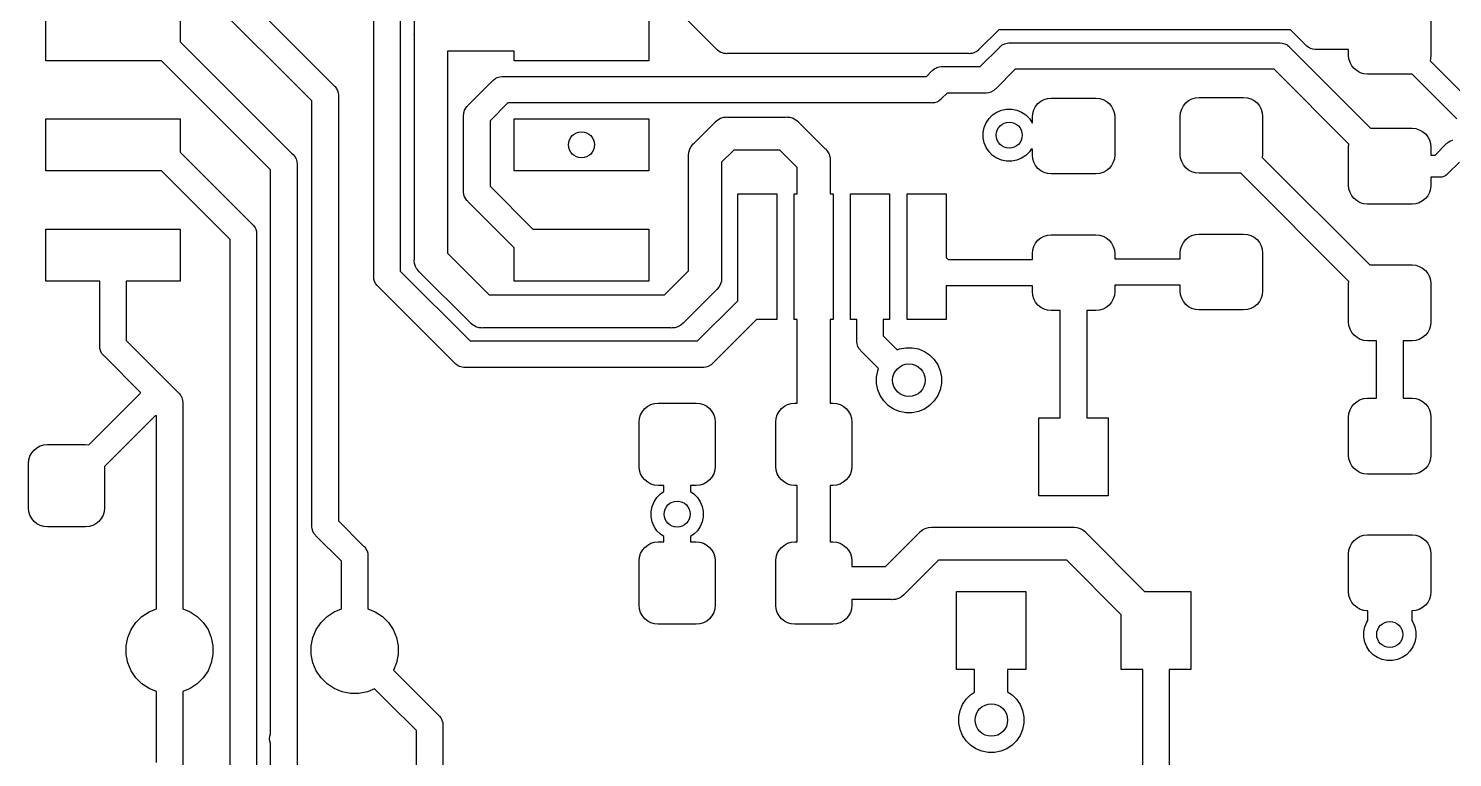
# Model space of a CAD drawing. Extents: x -66 to 211, y -177 to 13.
# Drawn here: x 110.8 to 127.21, y -72.28 to -63.87 of the extents above; entities that cross this region are included whole.
import ezdxf

# ---------------------------------------------------------------- set-up
doc = ezdxf.new("R2010")
doc.units = 0
doc.layers.add('BLACK', color=7, linetype='CONTINUOUS')

msp = doc.modelspace()

# ---------------------------------------------------------------- linework, layer by layer
at = {"layer": 'BLACK', "linetype": 'CONTINUOUS'}
for p, q in [((114.778, -66.7245), (114.778, -60.0284)), ((115.082, -60.0284), (115.082, -66.6689)), ((115.247, -63.9351), (115.247, -62.5823)), ((112.548, -62.759), (114.321, -64.5325)), ((114.066, -64.7086), (112.332, -62.9745)), ((118.731, -64.113), (117.592, -62.9745)), ((110.998, -64.2445), (110.998, -63.6445)), ((112.548, -63.6445), (112.548, -64.029)), ((117.948, -63.6445), (117.948, -64.2445)), ((126.964, -63.7436), (126.964, -64.1811)), ((115.246, -63.9445), (115.247, -63.9351)), ((115.247, -63.9539), (115.246, -63.9445)), ((115.247, -66.5336), (115.247, -63.9539)), ((121.983, -63.8885), (121.758, -64.113)), ((125.345, -63.8885), (121.983, -63.8885)), ((125.521, -64.0649), (125.345, -63.8885)), ((112.548, -64.029), (113.83, -65.311)), ((116.398, -64.135), (115.628, -64.135)), ((115.628, -64.135), (115.628, -66.464)), ((116.398, -64.2445), (116.398, -64.135)), ((118.736, -64.1188), (118.731, -64.113)), ((118.742, -64.1236), (118.736, -64.1188)), ((118.759, -64.1379), (118.742, -64.1236)), ((118.742, -64.1236), (118.742, -64.1236)), ((118.78, -64.149), (118.759, -64.1379)), ((118.785, -64.152), (118.78, -64.149)), ((118.814, -64.1607), (118.785, -64.152)), ((118.837, -64.1629), (118.814, -64.1607)), ((118.844, -64.1637), (118.837, -64.1629)), ((118.837, -64.1629), (118.837, -64.1629)), ((118.852, -64.1629), (118.844, -64.1637)), ((121.638, -64.1629), (118.852, -64.1629)), ((121.645, -64.1637), (121.638, -64.1629)), ((121.653, -64.1629), (121.645, -64.1637)), ((121.675, -64.1607), (121.653, -64.1629)), ((121.653, -64.1629), (121.653, -64.1629)), ((121.704, -64.152), (121.675, -64.1607)), ((121.73, -64.1379), (121.704, -64.152)), ((121.753, -64.1188), (121.73, -64.1379)), ((121.758, -64.113), (121.753, -64.1188)), ((121.77, -64.313), (121.995, -64.0884)), ((121.995, -64.0884), (122, -64.0826)), ((122, -64.0826), (122.007, -64.0765)), ((122.007, -64.0765), (122.023, -64.0636)), ((122.023, -64.0636), (122.043, -64.0528)), ((122.043, -64.0528), (122.049, -64.0494)), ((122.049, -64.0494), (122.078, -64.0407)), ((122.078, -64.0407), (122.1, -64.0385)), ((122.1, -64.0385), (122.108, -64.0377)), ((122.1, -64.0385), (122.1, -64.0385)), ((122.108, -64.0377), (122.115, -64.0385)), ((122.115, -64.0385), (125.212, -64.0385)), ((125.212, -64.0385), (125.219, -64.0377)), ((125.219, -64.0377), (125.227, -64.0385)), ((125.227, -64.0385), (125.227, -64.0385)), ((125.227, -64.0385), (125.249, -64.0407)), ((125.249, -64.0407), (125.278, -64.0494)), ((125.278, -64.0494), (125.305, -64.0636)), ((125.305, -64.0636), (125.319, -64.0754)), ((125.319, -64.0754), (125.328, -64.0826)), ((125.328, -64.0826), (125.333, -64.0884)), ((125.333, -64.0884), (126.267, -65.0234)), ((125.526, -64.0707), (125.521, -64.0649)), ((125.532, -64.0754), (125.526, -64.0707)), ((125.549, -64.0897), (125.532, -64.0754)), ((125.532, -64.0754), (125.532, -64.0754)), ((125.572, -64.1021), (125.549, -64.0897)), ((125.576, -64.1039), (125.572, -64.1021)), ((125.604, -64.1126), (125.576, -64.1039)), ((125.627, -64.1148), (125.604, -64.1126)), ((125.634, -64.1155), (125.627, -64.1148)), ((125.627, -64.1148), (125.627, -64.1148)), ((125.642, -64.1148), (125.634, -64.1155)), ((126.014, -64.1148), (125.642, -64.1148)), ((126.014, -64.1811), (126.014, -64.1148)), ((112.332, -64.2445), (110.998, -64.2445)), ((113.589, -65.5011), (112.332, -64.2445)), ((117.948, -64.2445), (116.398, -64.2445)), ((121.226, -64.3502), (121.24, -64.338)), ((121.24, -64.338), (121.257, -64.3291)), ((121.257, -64.3291), (121.267, -64.3239)), ((121.267, -64.3239), (121.296, -64.3152)), ((121.296, -64.3152), (121.318, -64.313)), ((121.318, -64.313), (121.325, -64.3122)), ((121.318, -64.313), (121.318, -64.313)), ((121.325, -64.3122), (121.333, -64.313)), ((121.333, -64.313), (121.77, -64.313)), ((126.019, -64.2238), (126.014, -64.1811)), ((126.031, -64.2648), (126.019, -64.2238)), ((126.051, -64.3027), (126.031, -64.2648)), ((126.079, -64.3358), (126.051, -64.3027)), ((126.112, -64.363), (126.079, -64.3358)), ((126.96, -64.2238), (126.953, -64.2466)), ((126.953, -64.2466), (127.411, -64.704)), ((126.964, -64.1811), (126.96, -64.2238)), ((115.864, -64.7621), (116.149, -64.477)), ((116.149, -64.477), (116.154, -64.4712)), ((116.154, -64.4712), (116.16, -64.4665)), ((116.16, -64.4664), (116.177, -64.4522)), ((116.16, -64.4665), (116.16, -64.4664)), ((116.177, -64.4522), (116.186, -64.4472)), ((116.186, -64.4472), (116.203, -64.438)), ((116.203, -64.438), (116.232, -64.4293)), ((116.232, -64.4293), (116.255, -64.4271)), ((116.255, -64.4271), (116.262, -64.4264)), ((116.255, -64.4271), (116.255, -64.4271)), ((116.262, -64.4264), (116.269, -64.4271)), ((116.269, -64.4271), (121.148, -64.4271)), ((121.148, -64.4271), (121.212, -64.3629)), ((121.212, -64.3629), (121.217, -64.3571)), ((121.217, -64.3571), (121.226, -64.3502)), ((122.171, -64.3433), (121.947, -64.5678)), ((125.156, -64.3433), (122.171, -64.3433)), ((126.018, -65.2051), (125.156, -64.3433)), ((126.149, -64.3832), (126.112, -64.363)), ((126.191, -64.3957), (126.149, -64.3832)), ((126.233, -64.3999), (126.191, -64.3957)), ((126.746, -64.3999), (126.233, -64.3999)), ((126.747, -64.3997), (126.746, -64.3999)), ((126.833, -64.4852), (126.747, -64.3997)), ((127.264, -64.9164), (126.833, -64.4852)), ((114.321, -64.5325), (114.327, -64.5372)), ((114.327, -64.5372), (114.332, -64.543)), ((114.332, -64.543), (114.332, -64.543)), ((114.332, -64.543), (114.346, -64.5604)), ((114.346, -64.5604), (114.351, -64.5689)), ((114.351, -64.5689), (114.36, -64.5869)), ((114.36, -64.5869), (114.369, -64.6156)), ((114.369, -64.6156), (114.371, -64.638)), ((114.371, -64.638), (114.371, -64.638)), ((114.371, -64.638), (114.372, -64.6455)), ((114.372, -64.6455), (114.371, -64.653)), ((114.371, -64.653), (114.371, -69.5481)), ((121.389, -64.6178), (121.324, -64.682)), ((121.826, -64.6178), (121.389, -64.6178)), ((121.833, -64.6185), (121.826, -64.6178)), ((121.841, -64.6178), (121.833, -64.6185)), ((121.863, -64.6155), (121.841, -64.6178)), ((121.841, -64.6178), (121.841, -64.6178)), ((121.892, -64.6068), (121.863, -64.6155)), ((121.919, -64.5927), (121.892, -64.6068)), ((121.926, -64.5869), (121.919, -64.5927)), ((121.936, -64.5784), (121.926, -64.5869)), ((121.942, -64.5736), (121.936, -64.5784)), ((121.936, -64.5784), (121.936, -64.5784)), ((121.947, -64.5678), (121.942, -64.5736)), ((124.25, -64.6719), (124.293, -64.6677)), ((124.293, -64.6677), (124.805, -64.6677)), ((124.805, -64.6677), (124.848, -64.6719)), ((114.066, -69.6038), (114.066, -64.7086)), ((115.819, -64.8349), (115.825, -64.8165)), ((115.825, -64.8165), (115.839, -64.79)), ((115.839, -64.79), (115.853, -64.7726)), ((115.853, -64.7726), (115.858, -64.7668)), ((115.853, -64.7726), (115.853, -64.7726)), ((115.858, -64.7668), (115.864, -64.7621)), ((116.325, -64.7319), (116.119, -64.9382)), ((121.204, -64.7319), (116.325, -64.7319)), ((121.211, -64.7326), (121.204, -64.7319)), ((121.219, -64.7319), (121.211, -64.7326)), ((121.241, -64.7297), (121.219, -64.7319)), ((121.219, -64.7319), (121.219, -64.7319)), ((121.27, -64.721), (121.241, -64.7297)), ((121.296, -64.7068), (121.27, -64.721)), ((121.32, -64.6878), (121.296, -64.7068)), ((121.324, -64.682), (121.32, -64.6878)), ((121.961, -64.8369), (122.015, -64.8143)), ((122.015, -64.8143), (122.073, -64.8027)), ((122.073, -64.8027), (122.132, -64.8027)), ((122.132, -64.8027), (122.19, -64.8143)), ((122.19, -64.8143), (122.245, -64.8369)), ((122.374, -64.8514), (122.386, -64.8103)), ((122.386, -64.8103), (122.406, -64.7725)), ((122.406, -64.7725), (122.434, -64.7394)), ((122.434, -64.7394), (122.467, -64.7122)), ((122.467, -64.7122), (122.505, -64.692)), ((122.505, -64.692), (122.546, -64.6795)), ((122.546, -64.6795), (122.588, -64.6753)), ((122.588, -64.6753), (123.101, -64.6753)), ((123.101, -64.6753), (123.143, -64.6795)), ((123.143, -64.6795), (123.185, -64.692)), ((123.185, -64.692), (123.222, -64.7122)), ((123.222, -64.7122), (123.255, -64.7394)), ((123.255, -64.7394), (123.283, -64.7725)), ((123.283, -64.7725), (123.303, -64.8103)), ((123.303, -64.8103), (123.315, -64.8514)), ((124.078, -64.8438), (124.091, -64.8027)), ((124.091, -64.8027), (124.111, -64.7649)), ((124.111, -64.7649), (124.138, -64.7317)), ((124.138, -64.7317), (124.171, -64.7045)), ((124.171, -64.7045), (124.209, -64.6843)), ((124.209, -64.6843), (124.25, -64.6719)), ((124.848, -64.6719), (124.889, -64.6843)), ((124.889, -64.6843), (124.927, -64.7045)), ((124.927, -64.7045), (124.96, -64.7317)), ((124.96, -64.7317), (124.987, -64.7649)), ((124.987, -64.7649), (125.007, -64.8027)), ((125.007, -64.8027), (125.02, -64.8438)), ((110.998, -65.5145), (110.998, -64.9145)), ((110.998, -64.9145), (112.548, -64.9145)), ((112.548, -64.9145), (112.548, -65.299)), ((115.813, -64.8751), (115.815, -64.8559)), ((115.814, -64.8826), (115.813, -64.8751)), ((115.814, -65.7457), (115.814, -64.8826)), ((115.815, -64.8559), (115.816, -64.8452)), ((115.816, -64.8452), (115.819, -64.8349)), ((116.119, -64.9382), (116.119, -65.69)), ((116.398, -64.9145), (117.948, -64.9145)), ((116.398, -65.5145), (116.398, -64.9145)), ((117.948, -64.9145), (117.948, -65.5145)), ((118.47, -65.1951), (118.708, -64.9569)), ((118.708, -64.9569), (118.714, -64.9496)), ((118.714, -64.9496), (118.743, -64.9258)), ((118.743, -64.9258), (118.776, -64.9081)), ((118.776, -64.9081), (118.812, -64.8972)), ((118.812, -64.8972), (118.816, -64.8968)), ((118.816, -64.8968), (118.84, -64.8945)), ((118.84, -64.8945), (118.849, -64.8935)), ((118.84, -64.8945), (118.84, -64.8945)), ((118.849, -64.8935), (118.858, -64.8945)), ((118.858, -64.8945), (119.529, -64.8945)), ((119.529, -64.8945), (119.538, -64.8935)), ((119.538, -64.8935), (119.548, -64.8945)), ((119.548, -64.8945), (119.548, -64.8945)), ((119.548, -64.8945), (119.576, -64.8972)), ((119.576, -64.8972), (119.612, -64.9081)), ((119.612, -64.9081), (119.645, -64.9258)), ((119.645, -64.9258), (119.674, -64.9496)), ((119.674, -64.9496), (119.68, -64.9569)), ((119.68, -64.9569), (119.978, -65.2553)), ((121.814, -65.0152), (121.837, -64.9606)), ((121.837, -64.9606), (121.87, -64.9115)), ((121.87, -64.9115), (121.912, -64.8697)), ((121.912, -64.8697), (121.961, -64.8369)), ((122.245, -64.8369), (122.294, -64.8697)), ((122.294, -64.8697), (122.336, -64.9115)), ((122.336, -64.9115), (122.369, -64.9604)), ((122.369, -64.9604), (122.37, -64.9604)), ((122.37, -64.894), (122.374, -64.8514)), ((122.37, -64.9604), (122.37, -64.894)), ((123.315, -64.8514), (123.32, -64.894)), ((123.32, -64.894), (123.32, -65.3315)), ((124.074, -64.8864), (124.078, -64.8438)), ((124.074, -65.3239), (124.074, -64.8864)), ((125.02, -64.8438), (125.024, -64.8864)), ((125.024, -64.8864), (125.024, -65.3239)), ((121.803, -65.0732), (121.814, -65.0152)), ((121.803, -65.1323), (121.803, -65.0732)), ((121.814, -65.1902), (121.803, -65.1323)), ((126.267, -65.0234), (126.746, -65.0234)), ((126.746, -65.0234), (126.788, -65.0276)), ((126.788, -65.0276), (126.829, -65.04)), ((126.829, -65.04), (126.867, -65.0602)), ((126.867, -65.0602), (126.9, -65.0875)), ((126.9, -65.0875), (126.928, -65.1206)), ((126.928, -65.1206), (126.948, -65.1584)), ((126.948, -65.1584), (126.96, -65.1995)), ((127.191, -65.1679), (127.215, -65.1606)), ((112.548, -65.299), (113.379, -66.1301)), ((113.83, -65.311), (113.849, -65.3272)), ((118.406, -65.3364), (118.41, -65.2991)), ((118.41, -65.2991), (118.421, -65.2632)), ((118.421, -65.2632), (118.439, -65.2301)), ((118.439, -65.2301), (118.44, -65.2283)), ((118.44, -65.2283), (118.462, -65.2011)), ((118.462, -65.2011), (118.47, -65.1951)), ((118.928, -65.2755), (118.788, -65.4153)), ((119.459, -65.2755), (118.928, -65.2755)), ((119.66, -65.4755), (119.459, -65.2755)), ((119.978, -65.2553), (119.985, -65.2613)), ((119.985, -65.2613), (120.009, -65.2903)), ((120.009, -65.2903), (120.023, -65.3156)), ((120.023, -65.3156), (120.027, -65.3234)), ((120.027, -65.3234), (120.037, -65.3567)), ((121.837, -65.2448), (121.814, -65.1902)), ((121.87, -65.294), (121.837, -65.2448)), ((121.912, -65.3358), (121.87, -65.294)), ((122.336, -65.294), (122.294, -65.3358)), ((122.355, -65.2652), (122.336, -65.294)), ((122.37, -65.2652), (122.355, -65.2652)), ((122.37, -65.3315), (122.37, -65.2652)), ((124.078, -65.3666), (124.074, -65.3239)), ((125.024, -65.3239), (125.02, -65.361)), ((126.014, -65.2421), (126.018, -65.2051)), ((126.014, -65.6796), (126.014, -65.2421)), ((126.96, -65.1995), (126.964, -65.2421)), ((126.964, -65.2421), (126.964, -65.3339)), ((127.012, -65.3339), (127.145, -65.2004)), ((127.145, -65.2004), (127.149, -65.1955)), ((127.149, -65.1955), (127.158, -65.1883)), ((127.158, -65.1883), (127.169, -65.1797)), ((127.169, -65.1797), (127.191, -65.1679)), ((113.849, -65.3272), (113.869, -65.3504)), ((113.869, -65.3504), (113.883, -65.3769)), ((113.883, -65.3769), (113.891, -65.4056)), ((113.891, -65.4056), (113.894, -65.4355)), ((113.894, -65.4355), (113.894, -65.443)), ((113.894, -65.443), (113.894, -72.0422)), ((118.407, -65.3458), (118.406, -65.3364)), ((118.407, -66.6685), (118.407, -65.3458)), ((118.788, -65.4153), (118.788, -66.7381)), ((119.66, -65.7776), (119.66, -65.4755)), ((120.037, -65.3567), (120.038, -65.3593)), ((120.038, -65.3593), (120.041, -65.3873)), ((120.041, -65.3873), (120.041, -65.3873)), ((120.041, -65.3873), (120.041, -65.3966)), ((120.041, -65.3966), (120.041, -65.406)), ((120.041, -65.406), (120.041, -65.7776)), ((121.961, -65.3686), (121.912, -65.3358)), ((122.015, -65.3912), (121.961, -65.3686)), ((122.073, -65.4027), (122.015, -65.3912)), ((122.132, -65.4027), (122.073, -65.4027)), ((122.19, -65.3912), (122.132, -65.4027)), ((122.245, -65.3686), (122.19, -65.3912)), ((122.294, -65.3358), (122.245, -65.3686)), ((122.374, -65.3742), (122.37, -65.3315)), ((122.386, -65.4153), (122.374, -65.3742)), ((122.406, -65.4531), (122.386, -65.4153)), ((122.434, -65.4862), (122.406, -65.4531)), ((122.467, -65.5134), (122.434, -65.4862)), ((123.255, -65.4862), (123.222, -65.5134)), ((123.283, -65.4531), (123.255, -65.4862)), ((123.303, -65.4153), (123.283, -65.4531)), ((123.315, -65.3742), (123.303, -65.4153)), ((123.32, -65.3315), (123.315, -65.3742)), ((124.091, -65.4076), (124.078, -65.3666)), ((124.111, -65.4455), (124.091, -65.4076)), ((124.138, -65.4786), (124.111, -65.4455)), ((124.171, -65.5058), (124.138, -65.4786)), ((125.02, -65.361), (126.258, -66.5984)), ((126.964, -65.3339), (127.012, -65.3339)), ((127.292, -65.4128), (127.159, -65.5463)), ((112.332, -65.5145), (110.998, -65.5145)), ((113.124, -66.3063), (112.332, -65.5145)), ((113.589, -71.5341), (113.589, -65.5011)), ((117.948, -65.5145), (116.398, -65.5145)), ((122.505, -65.5336), (122.467, -65.5134)), ((122.546, -65.5461), (122.505, -65.5336)), ((122.588, -65.5503), (122.546, -65.5461)), ((123.101, -65.5503), (122.588, -65.5503)), ((123.143, -65.5461), (123.101, -65.5503)), ((123.185, -65.5336), (123.143, -65.5461)), ((123.222, -65.5134), (123.185, -65.5336)), ((124.209, -65.526), (124.171, -65.5058)), ((124.25, -65.5385), (124.209, -65.526)), ((124.293, -65.5427), (124.25, -65.5385)), ((124.771, -65.5427), (124.293, -65.5427)), ((126.017, -66.789), (124.771, -65.5427)), ((127.058, -65.5879), (126.964, -65.5879)), ((126.964, -65.5879), (126.964, -65.6796)), ((127.064, -65.5885), (127.058, -65.5879)), ((127.071, -65.5879), (127.064, -65.5885)), ((127.089, -65.586), (127.071, -65.5879)), ((127.113, -65.5788), (127.089, -65.586)), ((127.135, -65.567), (127.113, -65.5788)), ((127.155, -65.5511), (127.135, -65.567)), ((127.159, -65.5463), (127.155, -65.5511)), ((115.813, -65.7532), (115.814, -65.7457)), ((115.814, -65.7606), (115.813, -65.7532)), ((115.814, -65.7607), (115.814, -65.7606)), ((115.816, -65.783), (115.814, -65.7607)), ((115.822, -65.8037), (115.816, -65.783)), ((115.825, -65.8118), (115.822, -65.8037)), ((115.839, -65.8382), (115.825, -65.8118)), ((116.119, -65.69), (116.613, -66.1845)), ((118.975, -67.0121), (118.975, -65.7776)), ((118.975, -65.7776), (119.425, -65.7776)), ((119.425, -65.7776), (119.425, -67.2276)), ((119.625, -67.2276), (119.625, -65.7776)), ((119.625, -65.7776), (119.66, -65.7776)), ((120.041, -65.7776), (120.075, -65.7776)), ((120.075, -65.7776), (120.075, -67.2276)), ((120.275, -67.2276), (120.275, -65.7776)), ((120.275, -65.7776), (120.725, -65.7776)), ((120.725, -65.7776), (120.725, -67.2276)), ((120.925, -67.2276), (120.925, -65.7776)), ((120.925, -65.7776), (121.375, -65.7776)), ((121.375, -65.7776), (121.375, -66.5121)), ((126.019, -65.7223), (126.014, -65.6796)), ((126.031, -65.7633), (126.019, -65.7223)), ((126.051, -65.8012), (126.031, -65.7633)), ((126.079, -65.8343), (126.051, -65.8012)), ((126.928, -65.8012), (126.9, -65.8343)), ((126.948, -65.7633), (126.928, -65.8012)), ((126.96, -65.7223), (126.948, -65.7633)), ((126.964, -65.6796), (126.96, -65.7223)), ((115.853, -65.8556), (115.839, -65.8382)), ((115.858, -65.8615), (115.853, -65.8556)), ((115.853, -65.8556), (115.853, -65.8556)), ((115.864, -65.8662), (115.858, -65.8615)), ((116.398, -66.4), (115.864, -65.8662)), ((126.112, -65.8615), (126.079, -65.8343)), ((126.149, -65.8817), (126.112, -65.8615)), ((126.191, -65.8942), (126.149, -65.8817)), ((126.233, -65.8984), (126.191, -65.8942)), ((126.746, -65.8984), (126.233, -65.8984)), ((126.788, -65.8942), (126.746, -65.8984)), ((126.829, -65.8817), (126.788, -65.8942)), ((126.867, -65.8615), (126.829, -65.8817)), ((126.9, -65.8343), (126.867, -65.8615)), ((113.379, -66.1301), (113.385, -66.1349)), ((113.385, -66.1349), (113.389, -66.1407)), ((113.389, -66.1407), (113.389, -66.1407)), ((113.389, -66.1407), (113.404, -66.1581)), ((110.998, -66.7845), (110.998, -66.1845)), ((110.998, -66.1845), (112.548, -66.1845)), ((112.548, -66.1845), (112.548, -66.7845)), ((113.124, -71.7983), (113.124, -66.3063)), ((113.404, -66.1581), (113.411, -66.1713)), ((113.411, -66.1713), (113.418, -66.1846)), ((113.418, -66.1846), (113.427, -66.2133)), ((113.427, -66.2133), (113.429, -66.2357)), ((113.429, -66.2357), (113.429, -66.2357)), ((113.429, -66.2357), (113.43, -66.2432)), ((113.43, -66.2432), (113.429, -66.2506)), ((113.429, -66.2506), (113.429, -72.541)), ((116.613, -66.1845), (117.948, -66.1845)), ((117.948, -66.1845), (117.948, -66.7845)), ((122.434, -66.3144), (122.467, -66.2872)), ((122.467, -66.2872), (122.505, -66.267)), ((122.505, -66.267), (122.546, -66.2545)), ((122.546, -66.2545), (122.588, -66.2503)), ((122.588, -66.2503), (123.101, -66.2503)), ((123.101, -66.2503), (123.143, -66.2545)), ((123.143, -66.2545), (123.185, -66.267)), ((123.185, -66.267), (123.222, -66.2872)), ((123.222, -66.2872), (123.255, -66.3144)), ((124.111, -66.3399), (124.138, -66.3067)), ((124.138, -66.3067), (124.171, -66.2795)), ((124.171, -66.2795), (124.209, -66.2593)), ((124.209, -66.2593), (124.25, -66.2469)), ((124.25, -66.2469), (124.293, -66.2427)), ((124.293, -66.2427), (124.805, -66.2427)), ((124.805, -66.2427), (124.848, -66.2469)), ((124.848, -66.2469), (124.889, -66.2593)), ((124.889, -66.2593), (124.927, -66.2795)), ((124.927, -66.2795), (124.96, -66.3067)), ((124.96, -66.3067), (124.987, -66.3399)), ((115.628, -66.464), (116.109, -66.9442)), ((116.398, -66.7845), (116.398, -66.4)), ((122.37, -66.469), (122.374, -66.4264)), ((122.37, -66.5354), (122.37, -66.469)), ((122.374, -66.4264), (122.386, -66.3853)), ((122.386, -66.3853), (122.406, -66.3475)), ((122.406, -66.3475), (122.434, -66.3144)), ((123.255, -66.3144), (123.283, -66.3475)), ((123.283, -66.3475), (123.303, -66.3853)), ((123.303, -66.3853), (123.315, -66.4264)), ((123.315, -66.4264), (123.32, -66.469)), ((123.32, -66.469), (123.32, -66.5278)), ((124.074, -66.4614), (124.078, -66.4188)), ((124.074, -66.5278), (124.074, -66.4614)), ((124.078, -66.4188), (124.091, -66.3777)), ((124.091, -66.3777), (124.111, -66.3399)), ((124.987, -66.3399), (125.007, -66.3777)), ((125.007, -66.3777), (125.02, -66.4188)), ((125.02, -66.4188), (125.024, -66.4614)), ((125.024, -66.4614), (125.024, -66.8989)), ((115.246, -66.5429), (115.247, -66.5336)), ((115.25, -66.5803), (115.246, -66.5429)), ((115.261, -66.6162), (115.25, -66.5803)), ((115.273, -66.638), (115.261, -66.6162)), ((115.279, -66.6493), (115.273, -66.638)), ((121.375, -66.5121), (121.398, -66.5354)), ((121.398, -66.5354), (122.37, -66.5354)), ((123.32, -66.5278), (124.074, -66.5278)), ((126.258, -66.5984), (126.746, -66.5984)), ((126.746, -66.5984), (126.788, -66.6026)), ((126.788, -66.6026), (126.829, -66.615)), ((126.829, -66.615), (126.867, -66.6352)), ((126.867, -66.6352), (126.9, -66.6624)), ((111.62, -66.7845), (110.998, -66.7845)), ((111.62, -67.5261), (111.62, -66.7845)), ((112.548, -66.7845), (111.925, -66.7845)), ((111.925, -66.7845), (111.925, -67.4704)), ((114.777, -66.732), (114.778, -66.7245)), ((114.778, -66.7395), (114.777, -66.732)), ((114.78, -66.7619), (114.778, -66.7395)), ((114.778, -66.7395), (114.778, -66.7395)), ((114.788, -66.7879), (114.78, -66.7619)), ((114.788, -66.7906), (114.788, -66.7879)), ((114.803, -66.8171), (114.788, -66.7906)), ((115.082, -66.6689), (115.889, -67.4753)), ((115.303, -66.6783), (115.279, -66.6493)), ((115.31, -66.6842), (115.303, -66.6783)), ((115.888, -67.2628), (115.31, -66.6842)), ((117.948, -66.7845), (116.398, -66.7845)), ((118.131, -66.9442), (118.407, -66.6685)), ((118.785, -66.7848), (118.776, -66.8171)), ((118.786, -66.7762), (118.785, -66.7848)), ((118.788, -66.7568), (118.786, -66.7762)), ((118.788, -66.7381), (118.789, -66.7474)), ((118.789, -66.7474), (118.788, -66.7568)), ((118.788, -66.7568), (118.788, -66.7568)), ((126.014, -66.8171), (126.017, -66.789)), ((126.9, -66.6624), (126.928, -66.6956)), ((126.928, -66.6956), (126.948, -66.7334)), ((126.948, -66.7334), (126.96, -66.7745)), ((126.96, -66.7745), (126.964, -66.8171)), ((114.817, -66.8345), (114.803, -66.8171)), ((114.822, -66.8403), (114.817, -66.8345)), ((114.817, -66.8345), (114.817, -66.8345)), ((114.827, -66.8451), (114.822, -66.8403)), ((115.713, -67.7301), (114.827, -66.8451)), ((116.109, -66.9442), (118.131, -66.9442)), ((118.726, -66.8888), (118.352, -67.2628)), ((118.733, -66.8828), (118.726, -66.8888)), ((118.757, -66.8538), (118.733, -66.8828)), ((118.775, -66.8207), (118.757, -66.8538)), ((118.776, -66.8171), (118.775, -66.8207)), ((122.37, -66.8402), (121.375, -66.8402)), ((121.375, -66.8402), (121.375, -67.2276)), ((122.37, -66.9065), (122.37, -66.8402)), ((122.374, -66.9492), (122.37, -66.9065)), ((122.386, -66.9903), (122.374, -66.9492)), ((123.315, -66.9492), (123.303, -66.9903)), ((123.32, -66.9065), (123.315, -66.9492)), ((124.074, -66.8326), (123.32, -66.8326)), ((123.32, -66.8326), (123.32, -66.9065)), ((124.074, -66.8989), (124.074, -66.8326)), ((124.078, -66.9416), (124.074, -66.8989)), ((124.091, -66.9826), (124.078, -66.9416)), ((125.02, -66.9416), (125.007, -66.9826)), ((125.024, -66.8989), (125.02, -66.9416)), ((126.014, -67.2546), (126.014, -66.8171)), ((126.964, -66.8171), (126.964, -67.2546)), ((118.512, -67.4753), (118.975, -67.0121)), ((122.406, -67.0281), (122.386, -66.9903)), ((122.434, -67.0612), (122.406, -67.0281)), ((122.467, -67.0884), (122.434, -67.0612)), ((122.505, -67.1086), (122.467, -67.0884)), ((122.546, -67.1211), (122.505, -67.1086)), ((122.588, -67.1253), (122.546, -67.1211)), ((122.692, -67.1253), (122.588, -67.1253)), ((122.692, -68.3611), (122.692, -67.1253)), ((123.101, -67.1253), (122.997, -67.1253)), ((122.997, -67.1253), (122.997, -68.3611)), ((123.143, -67.1211), (123.101, -67.1253)), ((123.185, -67.1086), (123.143, -67.1211)), ((123.222, -67.0884), (123.185, -67.1086)), ((123.255, -67.0612), (123.222, -67.0884)), ((123.283, -67.0281), (123.255, -67.0612)), ((123.303, -66.9903), (123.283, -67.0281)), ((124.111, -67.0205), (124.091, -66.9826)), ((124.138, -67.0536), (124.111, -67.0205)), ((124.171, -67.0808), (124.138, -67.0536)), ((124.209, -67.101), (124.171, -67.0808)), ((124.25, -67.1135), (124.209, -67.101)), ((124.293, -67.1177), (124.25, -67.1135)), ((124.805, -67.1177), (124.293, -67.1177)), ((124.848, -67.1135), (124.805, -67.1177)), ((124.889, -67.101), (124.848, -67.1135)), ((124.927, -67.0808), (124.889, -67.101)), ((124.96, -67.0536), (124.927, -67.0808)), ((124.987, -67.0205), (124.96, -67.0536)), ((125.007, -66.9826), (124.987, -67.0205)), ((115.894, -67.2701), (115.888, -67.2628)), ((115.923, -67.2939), (115.894, -67.2701)), ((115.938, -67.302), (115.923, -67.2939)), ((118.317, -67.2939), (118.284, -67.3116)), ((118.346, -67.2701), (118.317, -67.2939)), ((118.352, -67.2628), (118.346, -67.2701)), ((119.191, -67.2276), (118.688, -67.7301)), ((119.425, -67.2276), (119.191, -67.2276)), ((119.66, -67.2276), (119.625, -67.2276)), ((119.66, -68.1904), (119.66, -67.2276)), ((120.075, -67.2276), (120.041, -67.2276)), ((120.041, -67.2276), (120.041, -68.1904)), ((120.348, -67.2276), (120.275, -67.2276)), ((120.348, -67.4726), (120.348, -67.2276)), ((120.725, -67.2276), (120.652, -67.2276)), ((120.652, -67.2276), (120.652, -67.4169)), ((121.375, -67.2276), (120.925, -67.2276)), ((126.019, -67.2973), (126.014, -67.2546)), ((126.964, -67.2546), (126.96, -67.2973)), ((115.956, -67.3116), (115.938, -67.302)), ((115.992, -67.3225), (115.956, -67.3116)), ((115.996, -67.3228), (115.992, -67.3225)), ((116.02, -67.3252), (115.996, -67.3228)), ((116.03, -67.3262), (116.02, -67.3252)), ((116.02, -67.3252), (116.02, -67.3252)), ((116.039, -67.3252), (116.03, -67.3262)), ((118.201, -67.3252), (116.039, -67.3252)), ((118.21, -67.3262), (118.201, -67.3252)), ((118.22, -67.3252), (118.21, -67.3262)), ((118.248, -67.3225), (118.22, -67.3252)), ((118.22, -67.3252), (118.22, -67.3252)), ((118.284, -67.3116), (118.248, -67.3225)), ((120.652, -67.4169), (120.813, -67.5771)), ((126.031, -67.3383), (126.019, -67.2973)), ((126.051, -67.3762), (126.031, -67.3383)), ((126.079, -67.4093), (126.051, -67.3762)), ((126.112, -67.4365), (126.079, -67.4093)), ((126.149, -67.4567), (126.112, -67.4365)), ((126.191, -67.4692), (126.149, -67.4567)), ((126.829, -67.4567), (126.788, -67.4692)), ((126.867, -67.4365), (126.829, -67.4567)), ((126.9, -67.4093), (126.867, -67.4365)), ((126.928, -67.3762), (126.9, -67.4093)), ((126.948, -67.3383), (126.928, -67.3762)), ((126.96, -67.2973), (126.948, -67.3383)), ((111.62, -67.5335), (111.62, -67.5261)), ((111.62, -67.541), (111.62, -67.5335)), ((111.623, -67.5634), (111.62, -67.541)), ((111.62, -67.541), (111.62, -67.541)), ((111.629, -67.5845), (111.623, -67.5634)), ((111.631, -67.5921), (111.629, -67.5845)), ((111.645, -67.6186), (111.631, -67.5921)), ((111.66, -67.636), (111.645, -67.6186)), ((111.925, -67.4704), (112.528, -68.0733)), ((115.889, -67.4753), (118.512, -67.4753)), ((120.347, -67.4801), (120.348, -67.4726)), ((120.348, -67.4875), (120.347, -67.4801)), ((120.349, -67.5037), (120.348, -67.4875)), ((120.35, -67.5099), (120.349, -67.5037)), ((120.359, -67.5387), (120.35, -67.5099)), ((120.373, -67.5651), (120.359, -67.5387)), ((120.387, -67.5825), (120.373, -67.5651)), ((120.392, -67.5883), (120.387, -67.5825)), ((120.387, -67.5825), (120.387, -67.5825)), ((120.398, -67.5931), (120.392, -67.5883)), ((120.597, -67.7926), (120.398, -67.5931)), ((120.813, -67.5771), (120.838, -67.5666)), ((120.838, -67.5666), (120.91, -67.5522)), ((120.91, -67.5522), (120.984, -67.5522)), ((120.984, -67.5522), (121.057, -67.5666)), ((121.057, -67.5666), (121.125, -67.5949)), ((121.125, -67.5949), (121.186, -67.6359)), ((126.233, -67.4734), (126.191, -67.4692)), ((126.337, -67.4734), (126.233, -67.4734)), ((126.337, -68.1349), (126.337, -67.4734)), ((126.746, -67.4734), (126.642, -67.4734)), ((126.642, -67.4734), (126.642, -68.1349)), ((126.788, -67.4692), (126.746, -67.4734)), ((111.664, -67.6418), (111.66, -67.636)), ((111.66, -67.636), (111.66, -67.636)), ((111.67, -67.6466), (111.664, -67.6418)), ((112.095, -68.0711), (111.67, -67.6466)), ((115.717, -67.7359), (115.713, -67.7301)), ((115.723, -67.7407), (115.717, -67.7359)), ((115.74, -67.755), (115.723, -67.7407)), ((115.723, -67.7407), (115.723, -67.7407)), ((115.75, -67.7603), (115.74, -67.755)), ((115.767, -67.7691), (115.75, -67.7603)), ((115.796, -67.7778), (115.767, -67.7691)), ((115.818, -67.7801), (115.796, -67.7778)), ((115.826, -67.7808), (115.818, -67.7801)), ((115.818, -67.7801), (115.818, -67.7801)), ((115.833, -67.7801), (115.826, -67.7808)), ((118.568, -67.7801), (115.833, -67.7801)), ((118.575, -67.7808), (118.568, -67.7801)), ((118.582, -67.7801), (118.575, -67.7808)), ((118.605, -67.7778), (118.582, -67.7801)), ((118.582, -67.7801), (118.582, -67.7801)), ((118.634, -67.7691), (118.605, -67.7778)), ((118.66, -67.755), (118.634, -67.7691)), ((118.667, -67.7497), (118.66, -67.755)), ((118.677, -67.7407), (118.667, -67.7497)), ((118.683, -67.7359), (118.677, -67.7407)), ((118.677, -67.7407), (118.677, -67.7407)), ((118.688, -67.7301), (118.683, -67.7359)), ((121.186, -67.6359), (121.238, -67.6882)), ((121.238, -67.6882), (121.279, -67.7496)), ((121.279, -67.7496), (121.308, -67.8178)), ((120.572, -67.8903), (120.587, -67.8178)), ((120.572, -67.9642), (120.572, -67.8903)), ((120.587, -67.8178), (120.597, -67.7926)), ((121.308, -67.8178), (121.322, -67.8903)), ((121.322, -67.8903), (121.322, -67.9642)), ((111.493, -68.6725), (112.081, -68.0838)), ((112.081, -68.0838), (112.086, -68.078)), ((112.086, -68.078), (112.092, -68.0732)), ((112.092, -68.0732), (112.095, -68.0711)), ((112.528, -68.0733), (112.534, -68.078)), ((112.534, -68.078), (112.539, -68.0838)), ((112.539, -68.0838), (112.539, -68.0838)), ((112.539, -68.0838), (112.553, -68.1012)), ((112.553, -68.1012), (112.555, -68.1048)), ((112.555, -68.1048), (112.567, -68.1277)), ((120.587, -68.0366), (120.572, -67.9642)), ((120.615, -68.1048), (120.587, -68.0366)), ((120.656, -68.1663), (120.615, -68.1048)), ((121.279, -68.1048), (121.238, -68.1663)), ((121.308, -68.0366), (121.279, -68.1048)), ((121.322, -67.9642), (121.308, -68.0366)), ((112.567, -68.1277), (112.576, -68.1564)), ((112.576, -68.1564), (112.579, -68.1863)), ((112.579, -68.1863), (112.578, -68.1938)), ((112.578, -68.1938), (112.578, -70.5606)), ((117.875, -68.2876), (117.902, -68.2545)), ((117.902, -68.2545), (117.936, -68.2273)), ((117.936, -68.2273), (117.973, -68.2071)), ((117.973, -68.2071), (118.014, -68.1946)), ((118.014, -68.1946), (118.057, -68.1904)), ((118.057, -68.1904), (118.495, -68.1904)), ((118.495, -68.1904), (118.537, -68.1946)), ((118.537, -68.1946), (118.578, -68.2071)), ((118.578, -68.2071), (118.616, -68.2273)), ((118.616, -68.2273), (118.649, -68.2545)), ((118.649, -68.2545), (118.677, -68.2876)), ((119.45, -68.2876), (119.477, -68.2545)), ((119.477, -68.2545), (119.511, -68.2273)), ((119.511, -68.2273), (119.548, -68.2071)), ((119.548, -68.2071), (119.589, -68.1946)), ((119.589, -68.1946), (119.632, -68.1904)), ((119.632, -68.1904), (119.66, -68.1904)), ((120.041, -68.1904), (120.07, -68.1904)), ((120.07, -68.1904), (120.112, -68.1946)), ((120.112, -68.1946), (120.153, -68.2071)), ((120.153, -68.2071), (120.191, -68.2273)), ((120.191, -68.2273), (120.224, -68.2545)), ((120.224, -68.2545), (120.252, -68.2876)), ((120.708, -68.2185), (120.656, -68.1663)), ((120.77, -68.2595), (120.708, -68.2185)), ((120.838, -68.2878), (120.77, -68.2595)), ((121.125, -68.2595), (121.057, -68.2878)), ((121.186, -68.2185), (121.125, -68.2595)), ((121.238, -68.1663), (121.186, -68.2185)), ((126.019, -68.311), (126.031, -68.2699)), ((126.031, -68.2699), (126.051, -68.2321)), ((126.051, -68.2321), (126.079, -68.1989)), ((126.079, -68.1989), (126.112, -68.1717)), ((126.112, -68.1717), (126.149, -68.1515)), ((126.149, -68.1515), (126.191, -68.1391)), ((126.191, -68.1391), (126.233, -68.1349)), ((126.233, -68.1349), (126.337, -68.1349)), ((126.642, -68.1349), (126.746, -68.1349)), ((126.746, -68.1349), (126.788, -68.1391)), ((126.788, -68.1391), (126.829, -68.1515)), ((126.829, -68.1515), (126.867, -68.1717)), ((126.867, -68.1717), (126.9, -68.1989)), ((126.9, -68.1989), (126.928, -68.2321)), ((126.928, -68.2321), (126.948, -68.2699)), ((126.948, -68.2699), (126.96, -68.311)), ((112.258, -68.3387), (111.674, -68.9219)), ((112.273, -68.3387), (112.258, -68.3387)), ((112.273, -70.5606), (112.273, -68.3387)), ((117.838, -68.4092), (117.843, -68.3665)), ((117.838, -68.9217), (117.838, -68.4092)), ((117.843, -68.3665), (117.855, -68.3255)), ((117.855, -68.3255), (117.875, -68.2876)), ((118.677, -68.2876), (118.697, -68.3255)), ((118.697, -68.3255), (118.709, -68.3665)), ((118.709, -68.3665), (118.713, -68.4092)), ((118.713, -68.4092), (118.713, -68.9217)), ((119.413, -68.4092), (119.418, -68.3665)), ((119.413, -68.9217), (119.413, -68.4092)), ((119.418, -68.3665), (119.43, -68.3255)), ((119.43, -68.3255), (119.45, -68.2876)), ((120.252, -68.2876), (120.272, -68.3255)), ((120.272, -68.3255), (120.284, -68.3665)), ((120.284, -68.3665), (120.288, -68.4092)), ((120.288, -68.4092), (120.288, -68.9217)), ((120.91, -68.3022), (120.838, -68.2878)), ((120.984, -68.3022), (120.91, -68.3022)), ((121.057, -68.2878), (120.984, -68.3022)), ((122.445, -69.2611), (122.445, -68.3611)), ((122.445, -68.3611), (122.692, -68.3611)), ((122.997, -68.3611), (123.245, -68.3611)), ((123.245, -68.3611), (123.245, -69.2611)), ((126.014, -68.3536), (126.019, -68.311)), ((126.014, -68.7911), (126.014, -68.3536)), ((126.96, -68.311), (126.964, -68.3536)), ((126.964, -68.3536), (126.964, -68.7911)), ((110.816, -68.8039), (110.836, -68.7661)), ((110.836, -68.7661), (110.864, -68.733)), ((110.864, -68.733), (110.897, -68.7057)), ((110.897, -68.7057), (110.934, -68.6855)), ((110.934, -68.6855), (110.976, -68.6731)), ((110.976, -68.6731), (111.018, -68.6689)), ((111.018, -68.6689), (111.456, -68.6689)), ((111.456, -68.6689), (111.493, -68.6725)), ((110.799, -68.8876), (110.804, -68.845)), ((110.799, -69.4001), (110.799, -68.8876)), ((110.804, -68.845), (110.816, -68.8039)), ((111.674, -68.9219), (111.674, -69.4001)), ((117.843, -68.9643), (117.838, -68.9217)), ((118.713, -68.9217), (118.709, -68.9643)), ((119.418, -68.9643), (119.413, -68.9217)), ((120.288, -68.9217), (120.284, -68.9643)), ((126.019, -68.8338), (126.014, -68.7911)), ((126.031, -68.8748), (126.019, -68.8338)), ((126.051, -68.9127), (126.031, -68.8748)), ((126.079, -68.9458), (126.051, -68.9127)), ((126.928, -68.9127), (126.9, -68.9458)), ((126.948, -68.8748), (126.928, -68.9127)), ((126.96, -68.8338), (126.948, -68.8748)), ((126.964, -68.7911), (126.96, -68.8338)), ((117.855, -69.0054), (117.843, -68.9643)), ((117.875, -69.0432), (117.855, -69.0054)), ((117.902, -69.0764), (117.875, -69.0432)), ((117.936, -69.1036), (117.902, -69.0764)), ((118.649, -69.0764), (118.616, -69.1036)), ((118.677, -69.0432), (118.649, -69.0764)), ((118.697, -69.0054), (118.677, -69.0432)), ((118.709, -68.9643), (118.697, -69.0054)), ((119.43, -69.0054), (119.418, -68.9643)), ((119.45, -69.0432), (119.43, -69.0054)), ((119.477, -69.0764), (119.45, -69.0432)), ((119.511, -69.1036), (119.477, -69.0764)), ((120.224, -69.0764), (120.191, -69.1036)), ((120.252, -69.0432), (120.224, -69.0764)), ((120.272, -69.0054), (120.252, -69.0432)), ((120.284, -68.9643), (120.272, -69.0054)), ((126.112, -68.973), (126.079, -68.9458)), ((126.149, -68.9932), (126.112, -68.973)), ((126.191, -69.0057), (126.149, -68.9932)), ((126.233, -69.0099), (126.191, -69.0057)), ((126.746, -69.0099), (126.233, -69.0099)), ((126.788, -69.0057), (126.746, -69.0099)), ((126.829, -68.9932), (126.788, -69.0057)), ((126.867, -68.973), (126.829, -68.9932)), ((126.9, -68.9458), (126.867, -68.973)), ((117.973, -69.1238), (117.936, -69.1036)), ((118.014, -69.1362), (117.973, -69.1238)), ((118.057, -69.1404), (118.014, -69.1362)), ((118.043, -69.2794), (118.085, -69.2376)), ((118.124, -69.1404), (118.057, -69.1404)), ((118.085, -69.2376), (118.124, -69.2116)), ((118.124, -69.2116), (118.124, -69.1404)), ((118.495, -69.1404), (118.428, -69.1404)), ((118.428, -69.1404), (118.428, -69.2116)), ((118.428, -69.2116), (118.467, -69.2376)), ((118.467, -69.2376), (118.509, -69.2794)), ((118.537, -69.1362), (118.495, -69.1404)), ((118.578, -69.1238), (118.537, -69.1362)), ((118.616, -69.1036), (118.578, -69.1238)), ((119.548, -69.1238), (119.511, -69.1036)), ((119.589, -69.1362), (119.548, -69.1238)), ((119.632, -69.1404), (119.589, -69.1362)), ((119.66, -69.1404), (119.632, -69.1404)), ((119.66, -69.7906), (119.66, -69.1404)), ((120.07, -69.1404), (120.041, -69.1404)), ((120.041, -69.1404), (120.041, -69.7906)), ((120.112, -69.1362), (120.07, -69.1404)), ((120.153, -69.1238), (120.112, -69.1362)), ((120.191, -69.1036), (120.153, -69.1238)), ((123.245, -69.2611), (122.445, -69.2611)), ((110.804, -69.4428), (110.799, -69.4001)), ((111.674, -69.4001), (111.67, -69.4428)), ((117.976, -69.4411), (117.987, -69.3831)), ((117.987, -69.3831), (118.01, -69.3285)), ((118.01, -69.3285), (118.043, -69.2794)), ((118.509, -69.2794), (118.542, -69.3285)), ((118.542, -69.3285), (118.564, -69.3831)), ((118.564, -69.3831), (118.576, -69.4411)), ((110.816, -69.4838), (110.804, -69.4428)), ((110.836, -69.5217), (110.816, -69.4838)), ((110.864, -69.5548), (110.836, -69.5217)), ((110.897, -69.582), (110.864, -69.5548)), ((110.934, -69.6022), (110.897, -69.582)), ((111.577, -69.582), (111.539, -69.6022)), ((111.61, -69.5548), (111.577, -69.582)), ((111.638, -69.5217), (111.61, -69.5548)), ((111.658, -69.4838), (111.638, -69.5217)), ((111.67, -69.4428), (111.658, -69.4838)), ((114.371, -69.5481), (114.662, -69.8385)), ((117.976, -69.5002), (117.976, -69.4411)), ((117.987, -69.5581), (117.976, -69.5002)), ((118.01, -69.6127), (117.987, -69.5581)), ((118.564, -69.5581), (118.542, -69.6127)), ((118.576, -69.5002), (118.564, -69.5581)), ((118.576, -69.4411), (118.576, -69.5002)), ((110.976, -69.6147), (110.934, -69.6022)), ((111.018, -69.6189), (110.976, -69.6147)), ((111.456, -69.6189), (111.018, -69.6189)), ((111.498, -69.6147), (111.456, -69.6189)), ((111.539, -69.6022), (111.498, -69.6147)), ((114.066, -69.6112), (114.066, -69.6038)), ((114.066, -69.6187), (114.066, -69.6112)), ((114.069, -69.6411), (114.066, -69.6187)), ((114.066, -69.6187), (114.066, -69.6187)), ((114.077, -69.6678), (114.069, -69.6411)), ((114.077, -69.6698), (114.077, -69.6678)), ((114.091, -69.6963), (114.077, -69.6698)), ((114.106, -69.7137), (114.091, -69.6963)), ((114.11, -69.7195), (114.106, -69.7137)), ((114.106, -69.7137), (114.106, -69.7137)), ((114.116, -69.7243), (114.11, -69.7195)), ((114.407, -70.0147), (114.116, -69.7243)), ((118.043, -69.6618), (118.01, -69.6127)), ((118.085, -69.7036), (118.043, -69.6618)), ((118.124, -69.7296), (118.085, -69.7036)), ((118.124, -69.7906), (118.124, -69.7296)), ((118.467, -69.7036), (118.428, -69.7296)), ((118.428, -69.7296), (118.428, -69.7906)), ((118.509, -69.6618), (118.467, -69.7036)), ((118.542, -69.6127), (118.509, -69.6618)), ((120.676, -70.0751), (121.067, -69.6838)), ((121.067, -69.6838), (121.073, -69.6765)), ((121.073, -69.6765), (121.102, -69.6527)), ((121.102, -69.6527), (121.136, -69.635)), ((121.136, -69.635), (121.144, -69.6324)), ((121.144, -69.6324), (121.171, -69.6242)), ((121.171, -69.6242), (121.209, -69.6205)), ((121.209, -69.6205), (121.218, -69.6214)), ((121.218, -69.6214), (122.836, -69.6214)), ((122.836, -69.6214), (122.845, -69.6205)), ((122.845, -69.6205), (122.855, -69.6214)), ((122.855, -69.6214), (122.855, -69.6214)), ((122.855, -69.6214), (122.883, -69.6242)), ((122.883, -69.6242), (122.919, -69.635)), ((122.919, -69.635), (122.952, -69.6527)), ((122.952, -69.6527), (122.981, -69.6765)), ((122.981, -69.6765), (122.987, -69.6838)), ((122.987, -69.6838), (123.664, -70.3611)), ((126.079, -69.7739), (126.112, -69.7467)), ((126.112, -69.7467), (126.149, -69.7265)), ((126.149, -69.7265), (126.191, -69.7141)), ((126.191, -69.7141), (126.233, -69.7099)), ((126.233, -69.7099), (126.746, -69.7099)), ((126.746, -69.7099), (126.788, -69.7141)), ((126.788, -69.7141), (126.829, -69.7265)), ((126.829, -69.7265), (126.867, -69.7467)), ((126.867, -69.7467), (126.9, -69.7739)), ((114.662, -69.8385), (114.667, -69.8433)), ((114.667, -69.8433), (114.672, -69.8491)), ((114.672, -69.8491), (114.672, -69.8491)), ((114.672, -69.8491), (114.686, -69.8665)), ((114.686, -69.8665), (114.7, -69.8922)), ((114.7, -69.8922), (114.701, -69.893)), ((114.701, -69.893), (114.709, -69.9217)), ((117.855, -69.9257), (117.875, -69.8878)), ((117.875, -69.8878), (117.902, -69.8547)), ((117.902, -69.8547), (117.936, -69.8275)), ((117.936, -69.8275), (117.973, -69.8073)), ((117.973, -69.8073), (118.014, -69.7948)), ((118.014, -69.7948), (118.057, -69.7906)), ((118.057, -69.7906), (118.124, -69.7906)), ((118.428, -69.7906), (118.495, -69.7906)), ((118.495, -69.7906), (118.537, -69.7948)), ((118.537, -69.7948), (118.578, -69.8073)), ((118.578, -69.8073), (118.616, -69.8275)), ((118.616, -69.8275), (118.649, -69.8547)), ((118.649, -69.8547), (118.677, -69.8878)), ((118.677, -69.8878), (118.697, -69.9257)), ((119.43, -69.9257), (119.45, -69.8878)), ((119.45, -69.8878), (119.477, -69.8547)), ((119.477, -69.8547), (119.511, -69.8275)), ((119.511, -69.8275), (119.548, -69.8073)), ((119.548, -69.8073), (119.589, -69.7948)), ((119.589, -69.7948), (119.632, -69.7906)), ((119.632, -69.7906), (119.66, -69.7906)), ((120.041, -69.7906), (120.07, -69.7906)), ((120.07, -69.7906), (120.112, -69.7948)), ((120.112, -69.7948), (120.153, -69.8073)), ((120.153, -69.8073), (120.191, -69.8275)), ((120.191, -69.8275), (120.224, -69.8547)), ((120.224, -69.8547), (120.252, -69.8878)), ((120.252, -69.8878), (120.272, -69.9257)), ((126.014, -69.9286), (126.019, -69.886)), ((126.019, -69.886), (126.031, -69.8449)), ((126.031, -69.8449), (126.051, -69.8071)), ((126.051, -69.8071), (126.079, -69.7739)), ((126.9, -69.7739), (126.928, -69.8071)), ((126.928, -69.8071), (126.948, -69.8449)), ((126.948, -69.8449), (126.96, -69.886)), ((126.96, -69.886), (126.964, -69.9286)), ((114.407, -70.5606), (114.407, -70.0147)), ((114.709, -69.9217), (114.711, -69.9441)), ((114.711, -69.9441), (114.711, -69.9441)), ((114.711, -69.9441), (114.712, -69.9516)), ((114.712, -69.9516), (114.711, -69.9591)), ((114.711, -69.9591), (114.711, -70.5606)), ((117.838, -70.0094), (117.843, -69.9667)), ((117.838, -70.5219), (117.838, -70.0094)), ((117.843, -69.9667), (117.855, -69.9257)), ((118.697, -69.9257), (118.709, -69.9667)), ((118.709, -69.9667), (118.713, -70.0094)), ((118.713, -70.0094), (118.713, -70.5219)), ((119.413, -70.0094), (119.418, -69.9667)), ((119.413, -70.5219), (119.413, -70.0094)), ((119.418, -69.9667), (119.43, -69.9257)), ((120.272, -69.9257), (120.284, -69.9667)), ((120.284, -69.9667), (120.288, -70.0094)), ((120.288, -70.0094), (120.288, -70.0751)), ((120.288, -70.0751), (120.676, -70.0751)), ((121.288, -70.0024), (120.896, -70.3937)), ((122.766, -70.0024), (121.288, -70.0024)), ((123.395, -70.6305), (122.766, -70.0024)), ((126.014, -70.3661), (126.014, -69.9286)), ((126.964, -69.9286), (126.964, -70.3661)), ((120.89, -70.401), (120.861, -70.4248)), ((120.896, -70.3937), (120.89, -70.401)), ((121.495, -71.2611), (121.495, -70.3611)), ((121.495, -70.3611), (122.295, -70.3611)), ((122.295, -70.3611), (122.295, -71.2611)), ((123.664, -70.3611), (124.195, -70.3611)), ((124.195, -70.3611), (124.195, -71.2611)), ((126.019, -70.4088), (126.014, -70.3661)), ((126.031, -70.4498), (126.019, -70.4088)), ((126.96, -70.4088), (126.948, -70.4498)), ((126.964, -70.3661), (126.96, -70.4088)), ((112.189, -70.5956), (112.273, -70.5606)), ((112.578, -70.5606), (112.662, -70.5956)), ((114.322, -70.5956), (114.407, -70.5606)), ((114.711, -70.5606), (114.796, -70.5956)), ((117.843, -70.5645), (117.838, -70.5219)), ((117.855, -70.6056), (117.843, -70.5645)), ((118.709, -70.5645), (118.697, -70.6056)), ((118.713, -70.5219), (118.709, -70.5645)), ((119.418, -70.5645), (119.413, -70.5219)), ((119.43, -70.6056), (119.418, -70.5645)), ((120.284, -70.5645), (120.272, -70.6056)), ((120.288, -70.5219), (120.284, -70.5645)), ((120.746, -70.4561), (120.288, -70.4561)), ((120.288, -70.4561), (120.288, -70.5219)), ((120.755, -70.457), (120.746, -70.4561)), ((120.764, -70.4561), (120.755, -70.457)), ((120.792, -70.4534), (120.764, -70.4561)), ((120.764, -70.4561), (120.764, -70.4561)), ((120.828, -70.4425), (120.792, -70.4534)), ((120.861, -70.4248), (120.828, -70.4425)), ((126.051, -70.4877), (126.031, -70.4498)), ((126.079, -70.5208), (126.051, -70.4877)), ((126.112, -70.548), (126.079, -70.5208)), ((126.149, -70.5682), (126.112, -70.548)), ((126.191, -70.5807), (126.149, -70.5682)), ((126.829, -70.5682), (126.788, -70.5807)), ((126.867, -70.548), (126.829, -70.5682)), ((126.9, -70.5208), (126.867, -70.548)), ((126.928, -70.4877), (126.9, -70.5208)), ((126.948, -70.4498), (126.928, -70.4877)), ((111.982, -70.8019), (112.037, -70.72)), ((112.037, -70.72), (112.107, -70.6503)), ((112.107, -70.6503), (112.189, -70.5956)), ((112.662, -70.5956), (112.744, -70.6503)), ((112.744, -70.6503), (112.814, -70.72)), ((112.814, -70.72), (112.869, -70.8019)), ((114.116, -70.8019), (114.171, -70.72)), ((114.171, -70.72), (114.24, -70.6503)), ((114.24, -70.6503), (114.322, -70.5956)), ((114.796, -70.5956), (114.878, -70.6503)), ((114.878, -70.6503), (114.947, -70.72)), ((114.947, -70.72), (115.002, -70.8019)), ((117.875, -70.6434), (117.855, -70.6056)), ((117.902, -70.6766), (117.875, -70.6434)), ((117.936, -70.7038), (117.902, -70.6766)), ((117.973, -70.724), (117.936, -70.7038)), ((118.014, -70.7364), (117.973, -70.724)), ((118.057, -70.7406), (118.014, -70.7364)), ((118.495, -70.7406), (118.057, -70.7406)), ((118.537, -70.7364), (118.495, -70.7406)), ((118.578, -70.724), (118.537, -70.7364)), ((118.616, -70.7038), (118.578, -70.724)), ((118.649, -70.6766), (118.616, -70.7038)), ((118.677, -70.6434), (118.649, -70.6766)), ((118.697, -70.6056), (118.677, -70.6434)), ((119.45, -70.6434), (119.43, -70.6056)), ((119.477, -70.6766), (119.45, -70.6434)), ((119.511, -70.7038), (119.477, -70.6766)), ((119.548, -70.724), (119.511, -70.7038)), ((119.589, -70.7364), (119.548, -70.724)), ((119.632, -70.7406), (119.589, -70.7364)), ((120.07, -70.7406), (119.632, -70.7406)), ((120.112, -70.7364), (120.07, -70.7406)), ((120.153, -70.724), (120.112, -70.7364)), ((120.191, -70.7038), (120.153, -70.724)), ((120.224, -70.6766), (120.191, -70.7038)), ((120.252, -70.6434), (120.224, -70.6766)), ((120.272, -70.6056), (120.252, -70.6434)), ((123.395, -71.2611), (123.395, -70.6305)), ((126.233, -70.5849), (126.191, -70.5807)), ((126.201, -70.7709), (126.224, -70.7163)), ((126.224, -70.7163), (126.235, -70.6985)), ((126.235, -70.5849), (126.233, -70.5849)), ((126.235, -70.6985), (126.235, -70.5849)), ((126.746, -70.5849), (126.743, -70.5849)), ((126.743, -70.5849), (126.743, -70.6985)), ((126.743, -70.6985), (126.755, -70.7163)), ((126.788, -70.5807), (126.746, -70.5849)), ((126.755, -70.7163), (126.778, -70.7709)), ((111.925, -70.9895), (111.945, -70.8929)), ((111.945, -70.8929), (111.982, -70.8019)), ((112.869, -70.8019), (112.906, -70.8929)), ((112.906, -70.8929), (112.925, -70.9895)), ((114.059, -70.9895), (114.078, -70.8929)), ((114.078, -70.8929), (114.116, -70.8019)), ((115.002, -70.8019), (115.04, -70.8929)), ((115.04, -70.8929), (115.059, -70.9895)), ((126.189, -70.8288), (126.201, -70.7709)), ((126.189, -70.8879), (126.189, -70.8288)), ((126.201, -70.9459), (126.189, -70.8879)), ((126.778, -70.7709), (126.789, -70.8288)), ((126.789, -70.8879), (126.778, -70.9459)), ((126.789, -70.8288), (126.789, -70.8879)), ((111.925, -71.088), (111.925, -70.9895)), ((112.925, -70.9895), (112.925, -71.088)), ((114.059, -71.088), (114.059, -70.9895)), ((115.059, -70.9895), (115.059, -71.088)), ((126.224, -71.0005), (126.201, -70.9459)), ((126.256, -71.0496), (126.224, -71.0005)), ((126.298, -71.0914), (126.256, -71.0496)), ((126.722, -71.0496), (126.681, -71.0914)), ((126.755, -71.0005), (126.722, -71.0496)), ((126.778, -70.9459), (126.755, -71.0005)), ((111.945, -71.1846), (111.925, -71.088)), ((111.982, -71.2756), (111.945, -71.1846)), ((112.906, -71.1846), (112.869, -71.2756)), ((112.925, -71.088), (112.906, -71.1846)), ((114.078, -71.1846), (114.059, -71.088)), ((114.116, -71.2756), (114.078, -71.1846)), ((115.04, -71.1846), (115.005, -71.269)), ((115.059, -71.088), (115.04, -71.1846)), ((126.347, -71.1242), (126.298, -71.0914)), ((126.402, -71.1469), (126.347, -71.1242)), ((126.46, -71.1584), (126.402, -71.1469)), ((126.519, -71.1584), (126.46, -71.1584)), ((126.577, -71.1469), (126.519, -71.1584)), ((126.632, -71.1242), (126.577, -71.1469)), ((126.681, -71.0914), (126.632, -71.1242)), ((112.037, -71.3575), (111.982, -71.2756)), ((112.107, -71.4271), (112.037, -71.3575)), ((112.814, -71.3575), (112.744, -71.4271)), ((112.869, -71.2756), (112.814, -71.3575)), ((114.171, -71.3575), (114.116, -71.2756)), ((114.24, -71.4271), (114.171, -71.3575)), ((115.005, -71.269), (115.162, -71.4257)), ((121.704, -71.2611), (121.495, -71.2611)), ((121.704, -71.5219), (121.704, -71.2611)), ((122.295, -71.2611), (122.085, -71.2611)), ((122.085, -71.2611), (122.085, -71.5185)), ((123.642, -71.2611), (123.395, -71.2611)), ((123.642, -74.8589), (123.642, -71.2611)), ((124.195, -71.2611), (123.947, -71.2611)), ((123.947, -71.2611), (123.947, -74.8589)), ((112.189, -71.4818), (112.107, -71.4271)), ((112.273, -71.5168), (112.189, -71.4818)), ((112.273, -72.3333), (112.273, -71.5168)), ((112.662, -71.4818), (112.578, -71.5168)), ((112.578, -71.5168), (112.578, -72.389)), ((112.744, -71.4271), (112.662, -71.4818)), ((113.589, -71.5342), (113.589, -71.5341)), ((113.589, -71.7983), (113.589, -71.5342)), ((114.322, -71.4818), (114.24, -71.4271)), ((114.413, -71.5195), (114.322, -71.4818)), ((114.51, -71.5387), (114.413, -71.5195)), ((114.608, -71.5387), (114.51, -71.5387)), ((114.705, -71.5195), (114.608, -71.5387)), ((114.789, -71.4845), (114.705, -71.5195)), ((114.946, -71.6412), (114.789, -71.4845)), ((115.162, -71.4257), (115.525, -71.7895)), ((121.606, -71.6049), (121.658, -71.5526)), ((121.658, -71.5526), (121.704, -71.5219)), ((122.085, -71.5185), (122.136, -71.5526)), ((122.136, -71.5526), (122.188, -71.6049)), ((115.271, -71.9657), (114.946, -71.6412)), ((121.537, -71.7345), (121.565, -71.6663)), ((121.565, -71.6663), (121.606, -71.6049)), ((122.188, -71.6049), (122.229, -71.6663)), ((122.229, -71.6663), (122.258, -71.7345)), ((113.124, -71.9746), (113.124, -71.7983)), ((113.124, -71.7983), (113.124, -71.7983)), ((113.589, -72.004), (113.589, -71.7983)), ((115.525, -71.7895), (115.531, -71.7943)), ((115.531, -71.7943), (115.536, -71.8001)), ((115.536, -71.8001), (115.536, -71.8001)), ((115.536, -71.8001), (115.55, -71.8175)), ((115.55, -71.8175), (115.558, -71.8323)), ((115.558, -71.8323), (115.564, -71.844)), ((115.564, -71.844), (115.573, -71.8727)), ((115.573, -71.8727), (115.575, -71.8951)), ((121.522, -71.807), (121.537, -71.7345)), ((121.522, -71.8808), (121.522, -71.807)), ((121.537, -71.9533), (121.522, -71.8808)), ((122.258, -71.7345), (122.272, -71.807)), ((122.272, -71.8808), (122.258, -71.9533)), ((122.272, -71.807), (122.272, -71.8808)), ((113.124, -72.4853), (113.124, -71.9746)), ((113.578, -72.0596), (113.581, -72.0298)), ((113.581, -72.0298), (113.589, -72.004)), ((113.894, -72.0422), (113.894, -72.0496)), ((113.894, -72.0496), (113.894, -72.0571)), ((115.271, -76.4643), (115.271, -71.9657)), ((115.575, -71.8951), (115.575, -71.8951)), ((115.575, -71.8951), (115.576, -71.9026)), ((115.576, -71.9026), (115.575, -71.9101)), ((115.575, -71.9101), (115.575, -76.5199)), ((121.565, -72.0215), (121.537, -71.9533)), ((121.606, -72.0829), (121.565, -72.0215)), ((122.229, -72.0215), (122.188, -72.0829)), ((122.258, -71.9533), (122.229, -72.0215)), ((113.581, -72.0895), (113.578, -72.0596)), ((113.589, -72.1153), (113.581, -72.0895)), ((113.589, -72.4876), (113.589, -72.1153)), ((113.894, -72.0571), (113.894, -72.432)), ((121.658, -72.1352), (121.606, -72.0829)), ((121.72, -72.1762), (121.658, -72.1352)), ((121.788, -72.2045), (121.72, -72.1762)), ((121.86, -72.2189), (121.788, -72.2045)), ((121.934, -72.2189), (121.86, -72.2189)), ((122.007, -72.2045), (121.934, -72.2189)), ((122.075, -72.1762), (122.007, -72.2045)), ((122.136, -72.1352), (122.075, -72.1762)), ((122.188, -72.0829), (122.136, -72.1352))]:
    msp.add_line(p, q, dxfattribs=at)
at = {"layer": 'BLACK'}
for centre, radius in [((122.103, -65.1027), 0.15), ((117.173, -65.2145), 0.15), ((120.947, -67.9272), 0.1875), ((118.276, -69.4706), 0.15), ((126.489, -70.8584), 0.15), ((121.897, -71.8439), 0.1875)]:
    msp.add_circle(centre, radius, dxfattribs=at)

doc.saveas('drawing.dxf')
